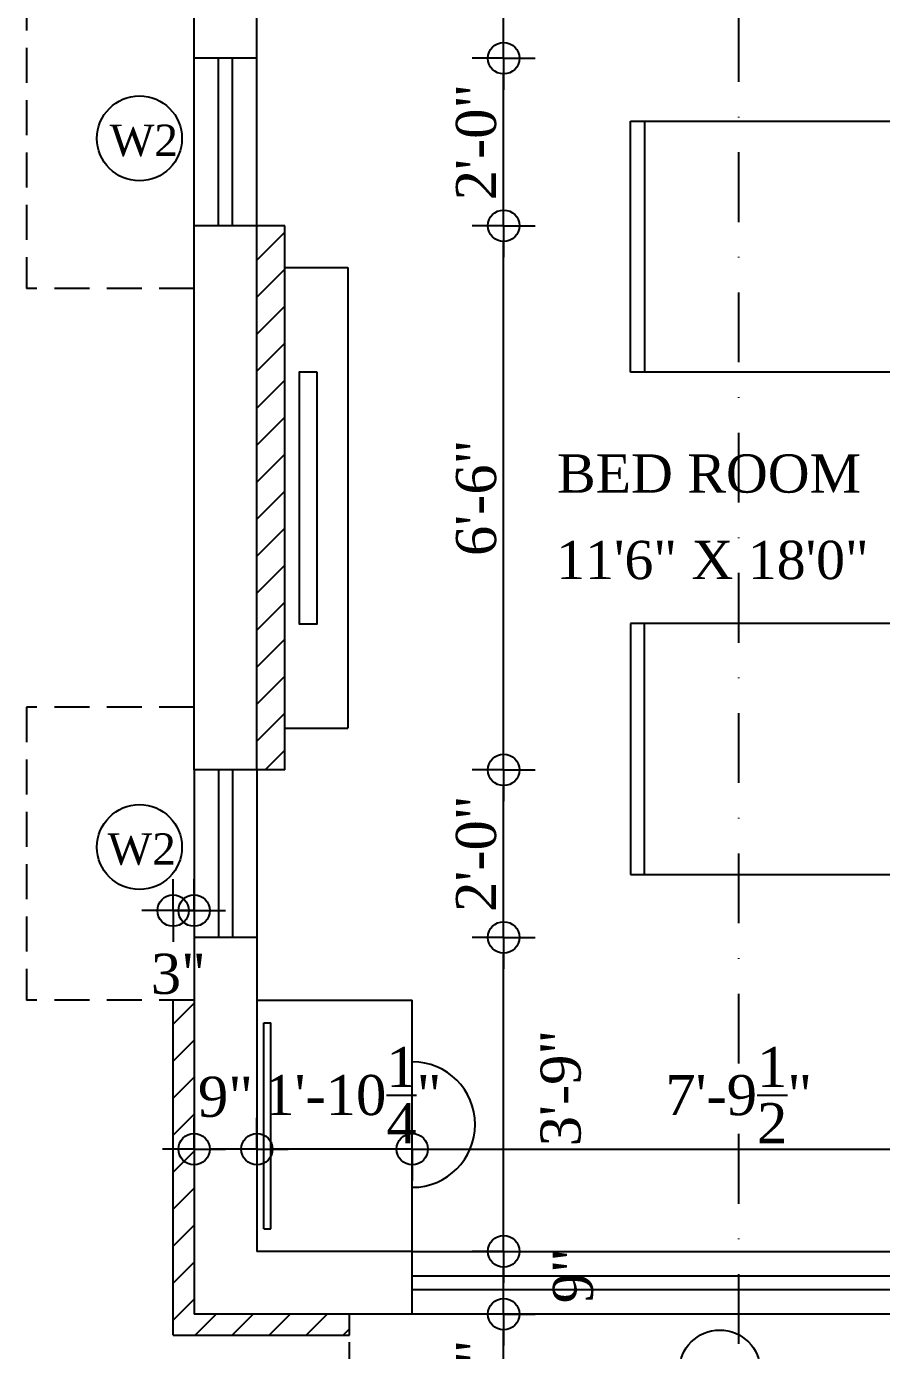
# Model space of a CAD drawing. Extents: x -4781 to 3971, y -2954 to -1072.
# Drawn here: x -2972.2 to -2849.8, y -2081.9 to -1892.1 of the extents above; entities that cross this region are included whole.
import ezdxf

# ---------------------------------------------------------------- set-up
doc = ezdxf.new("R2010")
doc.units = 0
doc.header["$LTSCALE"] = 20
doc.header["$MEASUREMENT"] = 0
doc.header["$PDMODE"] = 34
doc.linetypes.add('DASHDOT', pattern=[1, 0.5, -0.25, 0, -0.25])
doc.linetypes.add('HIDDEN', pattern=[0.375, 0.25, -0.125])
doc.layers.get('0').update_dxf_attribs({"linetype": 'CONTINUOUS'})
doc.layers.get('DEFPOINTS').update_dxf_attribs({"linetype": 'CONTINUOUS'})
for name, color, linetype in [('CABINET', 1, 'CONTINUOUS'), ('DIMLINE', 254, 'CONTINUOUS'), ('FURN', 10, 'CONTINUOUS'), ('glass', 4, 'CONTINUOUS'), ('Roof lilne', 31, 'CONTINUOUS'), ('sec', 13, 'DASHDOT'), ('text', 2, 'CONTINUOUS'), ('wall', 13, 'CONTINUOUS'), ('WINDOW', 4, 'CONTINUOUS'), ('window sill', 5, 'CONTINUOUS'), ('windowtext', 2, 'CONTINUOUS'), ('winsill', 5, 'CONTINUOUS')]:
    doc.layers.add(name, color=color, linetype=linetype)
doc.styles.add('DIMTEXT', font='times_1.ttf')
doc.styles.add('style5', font='times_1.ttf')
doc.dimstyles.new('ARCH_48_0', dxfattribs={"dimtxt": 5.75, "dimasz": 2.25, "dimexe": 0.25, "dimexo": 0, "dimgap": 1, "dimtad": 1, "dimzin": 3, "dimdsep": 46, "dimlunit": 4, "dimtxsty": 'DIMTEXT', "dimblk": 'BLK', "dimcen": 0, "dimdle": 0.09375, "dimse1": 1, "dimse2": 1, "dimclrd": 254, "dimclrt": 3, "dimadec": 1, "dimazin": 0, "dimtfac": 1, "dimtix": 1, "dimtmove": 2, "dimatfit": 3, "dimldrblk": 'NONE', "dimfxl": 0.25, "dimtvp": 1.4625, "dimtolj": 1, "dimtzin": 15, "dimarcsym": 0})

# ---------------------------------------------------------------- blocks, each defined once
blk = doc.blocks.new('RECTANG')
for p, q in [((1, 1), (0, 1)), ((0, 1), (0, 0)), ((1, 0), (1, 1)), ((0, 0), (1, 0))]:
    blk.add_line(p, q)
blk = doc.blocks.new('BEDHOSP')
at = {"color": 0}
for p, q in [((-78, -18), (-78, 18)), ((-19, 18), (-19, 1)), ((-2, 18), (-2, -18)), ((-8, 11.5), (-19, 11.5)), ((-8, -11.5), (-8, 11.5)), ((-19, 1), (-38, -18)), ((-38, -18), (-38, 1)), ((-38, 1), (-19, 1)), ((-23, -3), (-23, -11.5)), ((-23, -11.5), (-8, -11.5))]:
    blk.add_line(p, q, dxfattribs=at)
at = {"color": 0, "xscale": 80, "yscale": 36, "zscale": 80}
blk.add_blockref('RECTANG', (-80, -18), dxfattribs=at)
blk = doc.blocks.new('BLK')
for q in [(0, 2), (-2, 0), (2, 0), (0, -2)]:
    blk.add_line((0, 0), q)
blk.add_circle((0, 0), 1)
blk = doc.blocks.new('*D369')
at = {"layer": 'DEFPOINTS', "color": 0, "lineweight": -2, "transparency": 16777216}
for p in [(-2939.21, -1998.65), (-2903.87, -1998.65), (-2939.21, -2022.65)]:
    blk.add_point(p, dxfattribs=at)
at = {"layer": 'DIMLINE', "color": 254, "lineweight": -2, "transparency": 16777216}
blk.add_line((-2903.87, -2020.4), (-2903.87, -2000.9), dxfattribs=at)
at = {"layer": 'DIMLINE', "color": 254, "lineweight": -2, "transparency": 16777216, "xscale": 2.25, "yscale": 2.25, "zscale": 2.25}
for p, rotation in [((-2903.87, -1998.65), 90), ((-2903.87, -2022.65), 270)]:
    blk.add_blockref('BLK', p, dxfattribs=dict(at, rotation=rotation))
at = {"layer": 'DIMLINE', "color": 3, "lineweight": -2, "transparency": 16777216, "insert": (-2907.79, -2010.65), "char_height": 5.75, "attachment_point": 5, "rotation": 90, "style": 'DIMTEXT'}
blk.add_mtext('\\A1;2\'-0"', dxfattribs=at)
blk = doc.blocks.new('_None')
blk = doc.blocks.new('*D370')
at = {"layer": 'DEFPOINTS', "color": 0, "lineweight": -2, "transparency": 16777216}
for p in [(-2939.21, -1920.65), (-2903.87, -1920.65), (-2939.21, -1998.65)]:
    blk.add_point(p, dxfattribs=at)
at = {"layer": 'DIMLINE', "color": 254, "lineweight": -2, "transparency": 16777216}
blk.add_line((-2903.87, -1996.4), (-2903.87, -1922.9), dxfattribs=at)
at = {"layer": 'DIMLINE', "color": 254, "lineweight": -2, "transparency": 16777216, "xscale": 2.25, "yscale": 2.25, "zscale": 2.25}
for p, rotation in [((-2903.87, -1920.65), 90), ((-2903.87, -1998.65), 270)]:
    blk.add_blockref('BLK', p, dxfattribs=dict(at, rotation=rotation))
at = {"layer": 'DIMLINE', "color": 3, "lineweight": -2, "transparency": 16777216, "insert": (-2907.79, -1959.65), "char_height": 5.75, "attachment_point": 5, "rotation": 90, "style": 'DIMTEXT'}
blk.add_mtext('\\A1;6\'-6"', dxfattribs=at)
blk = doc.blocks.new('*D371')
at = {"layer": 'DEFPOINTS', "color": 0, "lineweight": -2, "transparency": 16777216}
for p in [(-2943.71, -1896.65), (-2903.87, -1896.65), (-2939.21, -1920.65)]:
    blk.add_point(p, dxfattribs=at)
at = {"layer": 'DIMLINE', "color": 254, "lineweight": -2, "transparency": 16777216}
blk.add_line((-2903.87, -1918.4), (-2903.87, -1898.9), dxfattribs=at)
at = {"layer": 'DIMLINE', "color": 254, "lineweight": -2, "transparency": 16777216, "xscale": 2.25, "yscale": 2.25, "zscale": 2.25}
for p, rotation in [((-2903.87, -1896.65), 90), ((-2903.87, -1920.65), 270)]:
    blk.add_blockref('BLK', p, dxfattribs=dict(at, rotation=rotation))
at = {"layer": 'DIMLINE', "color": 3, "lineweight": -2, "transparency": 16777216, "insert": (-2907.79, -1908.65), "char_height": 5.75, "attachment_point": 5, "rotation": 90, "style": 'DIMTEXT'}
blk.add_mtext('\\A1;2\'-0"', dxfattribs=at)
blk = doc.blocks.new('*D378')
at = {"layer": 'DEFPOINTS', "color": 0, "lineweight": -2, "transparency": 16777216}
for p in [(-2939.21, -2047.4), (-2939.21, -2053), (-2916.96, -2067.65)]:
    blk.add_point(p, dxfattribs=at)
at = {"layer": 'DIMLINE', "color": 254, "lineweight": -2, "transparency": 16777216}
blk.add_line((-2919.21, -2053), (-2936.96, -2053), dxfattribs=at)
at = {"layer": 'DIMLINE', "color": 254, "lineweight": -2, "transparency": 16777216, "xscale": 2.25, "yscale": 2.25, "zscale": 2.25, "rotation": 180}
blk.add_blockref('BLK', (-2939.21, -2053), dxfattribs=at)
at = {"layer": 'DIMLINE', "color": 254, "lineweight": -2, "transparency": 16777216, "xscale": 2.25, "yscale": 2.25, "zscale": 2.25}
blk.add_blockref('BLK', (-2916.96, -2053), dxfattribs=at)
at = {"layer": 'DIMLINE', "color": 3, "lineweight": -2, "transparency": 16777216, "insert": (-2925.47, -2045.25), "char_height": 5.75, "attachment_point": 5, "style": 'DIMTEXT'}
blk.add_mtext('\\A1;1\'-10{\\H1.000000x;\\S1/4;}"', dxfattribs=at)
blk = doc.blocks.new('*D379')
at = {"layer": 'DEFPOINTS', "color": 0, "lineweight": -2, "transparency": 16777216}
for p in [(-2823.46, -2053), (-2916.96, -2067.65), (-2823.46, -2067.65)]:
    blk.add_point(p, dxfattribs=at)
at = {"layer": 'DIMLINE', "color": 254, "lineweight": -2, "transparency": 16777216}
blk.add_line((-2914.71, -2053), (-2825.71, -2053), dxfattribs=at)
at = {"layer": 'DIMLINE', "color": 254, "lineweight": -2, "transparency": 16777216, "xscale": 2.25, "yscale": 2.25, "zscale": 2.25, "rotation": 180}
blk.add_blockref('BLK', (-2916.96, -2053), dxfattribs=at)
at = {"layer": 'DIMLINE', "color": 254, "lineweight": -2, "transparency": 16777216, "xscale": 2.25, "yscale": 2.25, "zscale": 2.25}
blk.add_blockref('BLK', (-2823.46, -2053), dxfattribs=at)
at = {"layer": 'DIMLINE', "color": 3, "lineweight": -2, "transparency": 16777216, "insert": (-2870.21, -2045.25), "char_height": 5.75, "attachment_point": 5, "style": 'DIMTEXT'}
blk.add_mtext('\\A1;7\'-9{\\H1.000000x;\\S1/2;}"', dxfattribs=at)
blk = doc.blocks.new('*D454')
at = {"layer": 'DEFPOINTS', "color": 0, "lineweight": -2, "transparency": 16777216}
for p in [(-2903.87, -2076.65), (-2897.04, -2076.65), (-2897.04, -2100.65)]:
    blk.add_point(p, dxfattribs=at)
at = {"layer": 'DIMLINE', "color": 254, "lineweight": -2, "transparency": 16777216}
blk.add_line((-2903.87, -2098.4), (-2903.87, -2078.9), dxfattribs=at)
at = {"layer": 'DIMLINE', "color": 254, "lineweight": -2, "transparency": 16777216, "xscale": 2.25, "yscale": 2.25, "zscale": 2.25}
for p, rotation in [((-2903.87, -2076.65), 90), ((-2903.87, -2100.65), 270)]:
    blk.add_blockref('BLK', p, dxfattribs=dict(at, rotation=rotation))
at = {"layer": 'DIMLINE', "color": 3, "lineweight": -2, "transparency": 16777216, "insert": (-2907.79, -2088.65), "char_height": 5.75, "attachment_point": 5, "rotation": 90, "style": 'DIMTEXT'}
blk.add_mtext('\\A1;2\'-0"', dxfattribs=at)
blk = doc.blocks.new('*D455')
at = {"layer": 'DEFPOINTS', "color": 0, "lineweight": -2, "transparency": 16777216}
for p in [(-2903.87, -2067.65), (-2890.85, -2067.65), (-2886.87, -2076.65)]:
    blk.add_point(p, dxfattribs=at)
at = {"layer": 'DIMLINE', "color": 254, "lineweight": -2, "transparency": 16777216}
blk.add_line((-2903.87, -2074.4), (-2903.87, -2069.9), dxfattribs=at)
at = {"layer": 'DIMLINE', "color": 254, "lineweight": -2, "transparency": 16777216, "xscale": 2.25, "yscale": 2.25, "zscale": 2.25}
for p, rotation in [((-2903.87, -2067.65), 90), ((-2903.87, -2076.65), 270)]:
    blk.add_blockref('BLK', p, dxfattribs=dict(at, rotation=rotation))
at = {"layer": 'DIMLINE', "color": 3, "lineweight": -2, "transparency": 16777216, "insert": (-2893.92, -2071.15), "char_height": 5.75, "attachment_point": 5, "rotation": 90, "style": 'DIMTEXT'}
blk.add_mtext('\\A1;9"', dxfattribs=at)
blk = doc.blocks.new('*D475')
at = {"layer": 'DEFPOINTS', "color": 0, "lineweight": -2, "transparency": 16777216}
for p in [(-2948.21, -2053), (-2948.21, -2062.92), (-2939.21, -2064.42)]:
    blk.add_point(p, dxfattribs=at)
at = {"layer": 'DIMLINE', "color": 254, "lineweight": -2, "transparency": 16777216}
blk.add_line((-2941.46, -2053), (-2945.96, -2053), dxfattribs=at)
at = {"layer": 'DIMLINE', "color": 254, "lineweight": -2, "transparency": 16777216, "xscale": 2.25, "yscale": 2.25, "zscale": 2.25, "rotation": 180}
blk.add_blockref('BLK', (-2948.21, -2053), dxfattribs=at)
at = {"layer": 'DIMLINE', "color": 254, "lineweight": -2, "transparency": 16777216, "xscale": 2.25, "yscale": 2.25, "zscale": 2.25}
blk.add_blockref('BLK', (-2939.21, -2053), dxfattribs=at)
at = {"layer": 'DIMLINE', "color": 3, "lineweight": -2, "transparency": 16777216, "insert": (-2943.71, -2045.53), "char_height": 5.75, "attachment_point": 5, "style": 'DIMTEXT'}
blk.add_mtext('\\A1;9"', dxfattribs=at)
blk = doc.blocks.new('*D476')
at = {"layer": 'DEFPOINTS', "color": 0, "lineweight": -2, "transparency": 16777216}
for p in [(-2951.21, -2018.81), (-2951.21, -2031.65), (-2948.21, -2031.65)]:
    blk.add_point(p, dxfattribs=at)
at = {"layer": 'DIMLINE', "color": 254, "lineweight": -2, "transparency": 16777216}
for p, q in [((-2953.46, -2018.81), (-2955.71, -2018.81)), ((-2948.21, -2018.81), (-2951.21, -2018.81)), ((-2945.96, -2018.81), (-2943.71, -2018.81))]:
    blk.add_line(p, q, dxfattribs=at)
at = {"layer": 'DIMLINE', "color": 254, "lineweight": -2, "transparency": 16777216, "xscale": 2.25, "yscale": 2.25, "zscale": 2.25}
blk.add_blockref('BLK', (-2951.21, -2018.81), dxfattribs=at)
at = {"layer": 'DIMLINE', "color": 254, "lineweight": -2, "transparency": 16777216, "xscale": 2.25, "yscale": 2.25, "zscale": 2.25, "rotation": 180}
blk.add_blockref('BLK', (-2948.21, -2018.81), dxfattribs=at)
at = {"layer": 'DIMLINE', "color": 3, "lineweight": -2, "transparency": 16777216, "insert": (-2950.46, -2027.91), "char_height": 5.75, "attachment_point": 5, "style": 'DIMTEXT'}
blk.add_mtext('\\A1;3"', dxfattribs=at)
blk = doc.blocks.new('*D480')
at = {"layer": 'DEFPOINTS', "color": 0, "lineweight": -2, "transparency": 16777216}
for p in [(-2939.21, -2022.65), (-2903.87, -2022.65), (-2939.21, -2067.65)]:
    blk.add_point(p, dxfattribs=at)
at = {"layer": 'DIMLINE', "color": 254, "lineweight": -2, "transparency": 16777216}
blk.add_line((-2903.87, -2065.4), (-2903.87, -2024.9), dxfattribs=at)
at = {"layer": 'DIMLINE', "color": 254, "lineweight": -2, "transparency": 16777216, "xscale": 2.25, "yscale": 2.25, "zscale": 2.25}
for p, rotation in [((-2903.87, -2022.65), 90), ((-2903.87, -2067.65), 270)]:
    blk.add_blockref('BLK', p, dxfattribs=dict(at, rotation=rotation))
at = {"layer": 'DIMLINE', "color": 3, "lineweight": -2, "transparency": 16777216, "insert": (-2895.68, -2044.25), "char_height": 5.75, "attachment_point": 5, "rotation": 90, "style": 'DIMTEXT'}
blk.add_mtext('\\A1;3\'-9"', dxfattribs=at)
blk = doc.blocks.new('*D481')
at = {"layer": 'DEFPOINTS', "color": 0, "lineweight": -2, "transparency": 16777216}
for p in [(-2939.21, -1851.65), (-2903.87, -1851.65), (-2940.85, -1896.65)]:
    blk.add_point(p, dxfattribs=at)
at = {"layer": 'DIMLINE', "color": 254, "lineweight": -2, "transparency": 16777216}
blk.add_line((-2903.87, -1894.4), (-2903.87, -1853.9), dxfattribs=at)
at = {"layer": 'DIMLINE', "color": 254, "lineweight": -2, "transparency": 16777216, "xscale": 2.25, "yscale": 2.25, "zscale": 2.25}
for p, rotation in [((-2903.87, -1851.65), 90), ((-2903.87, -1896.65), 270)]:
    blk.add_blockref('BLK', p, dxfattribs=dict(at, rotation=rotation))
at = {"layer": 'DIMLINE', "color": 3, "lineweight": -2, "transparency": 16777216, "insert": (-2898.34, -1881.24), "char_height": 5.75, "attachment_point": 5, "rotation": 90, "style": 'DIMTEXT'}
blk.add_mtext('\\A1;3\'-9"', dxfattribs=at)

msp = doc.modelspace()

# ---------------------------------------------------------------- hatches: boundary and pattern name
at = {"lineweight": -2}
h = msp.add_hatch(dxfattribs=at)
h.set_pattern_fill('ANSI31', color=8, scale=30, style=0)
h.set_pattern_definition([(45, (-642.536, -891.0834), (-2.6516504, 2.6516504), [])])
h.paths.add_polyline_path([(-2935.207, -1944.644), (-2935.207, -1950.312), (-2935.207, -1947.029), (-2935.207, -1941.147), (-2935.207, -1953.808), (-2935.207, -1945.527)], flags=17)
h.paths.add_polyline_path([(-2935.207, -1998.654), (-2935.207, -1965.654), (-2935.207, -1920.654), (-2939.207, -1920.654), (-2939.207, -1970.154), (-2939.207, -1998.654)])
h = msp.add_hatch(dxfattribs=at)
h.set_pattern_fill('ANSI31', color=8, scale=30, style=0)
h.set_pattern_definition([(45, (-656.036, -1002.0834), (-2.6516504, 2.6516504), [])])
h.paths.add_polyline_path([(-2935.404, -2051.773), (-2935.259, -2051.625), (-2935.693, -2052.147), (-2935.259, -2052.147)], flags=17)
h.paths.add_polyline_path([(-2951.207, -2031.654), (-2951.207, -2079.654), (-2925.957, -2079.654), (-2925.957, -2076.654), (-2948.207, -2076.654), (-2948.207, -2031.654)])

# ---------------------------------------------------------------- linework, layer by layer
at = {"layer": 'CABINET'}
for p, q in [((-2935.207, -1926.654), (-2926.207, -1926.654)), ((-2926.207, -1926.654), (-2926.207, -1992.654)), ((-2935.207, -1992.654), (-2926.207, -1992.654)), ((-2939.207, -2031.654), (-2916.957, -2031.654)), ((-2916.957, -2067.654), (-2916.957, -2031.654))]:
    msp.add_line(p, q, dxfattribs=at)
msp.add_lwpolyline([(-2930.565, -1941.616), (-2933.142, -1941.616), (-2933.142, -1977.692), (-2930.565, -1977.692)], close=True, dxfattribs=at)
at = {"layer": 'FURN'}
msp.add_arc((-2916.957, -2049.475), 9, 270, 90, dxfattribs=at)
at = {"layer": 'glass'}
for p, q in [((-2938.207, -2064.416), (-2938.207, -2034.892)), ((-2938.207, -2034.892), (-2937.207, -2034.892)), ((-2937.207, -2064.416), (-2937.207, -2034.892)), ((-2938.207, -2064.416), (-2937.207, -2064.416))]:
    msp.add_line(p, q, dxfattribs=at)
at = {"layer": 'Roof lilne', "linetype": 'HIDDEN'}
for p, q in [((-2972.207, -1887.654), (-2972.207, -1929.654)), ((-2948.207, -1929.654), (-2972.207, -1929.654)), ((-2972.207, -1989.654), (-2972.207, -2031.654)), ((-2948.207, -1989.654), (-2972.207, -1989.654)), ((-2948.207, -2031.654), (-2972.207, -2031.654)), ((-2925.957, -2100.654), (-2925.957, -2079.654))]:
    msp.add_line(p, q, dxfattribs=at)
at = {"layer": 'sec', "lineweight": -2}
msp.add_line((-2870.207, -2141.221), (-2870.207, -1684.307), dxfattribs=at)
at = {"layer": 'wall'}
for p, q in [((-2948.207, -1896.654), (-2948.207, -1842.654)), ((-2939.207, -1896.654), (-2939.207, -1851.654)), ((-2939.207, -1896.654), (-2948.207, -1896.654)), ((-2948.207, -1998.654), (-2948.207, -1920.654)), ((-2939.207, -1920.654), (-2948.207, -1920.654)), ((-2939.207, -1998.654), (-2939.207, -1920.654)), ((-2935.207, -1920.654), (-2939.207, -1920.654)), ((-2935.207, -1998.654), (-2935.207, -1920.654)), ((-2939.207, -1998.654), (-2948.207, -1998.654)), ((-2935.207, -1998.654), (-2939.207, -1998.654)), ((-2939.207, -2022.654), (-2948.207, -2022.654)), ((-2951.207, -2079.654), (-2951.207, -2031.654)), ((-2948.207, -2031.654), (-2951.207, -2031.654)), ((-2916.957, -2076.654), (-2916.957, -2067.654)), ((-2925.957, -2079.654), (-2925.957, -2076.654)), ((-2951.207, -2079.654), (-2925.957, -2079.654))]:
    msp.add_line(p, q, dxfattribs=at)
at = {"layer": 'wall', "lineweight": -2}
for p, q in [((-2948.207, -2022.654), (-2948.207, -2076.654)), ((-2939.207, -2022.654), (-2939.207, -2067.654)), ((-2916.957, -2067.654), (-2939.207, -2067.654)), ((-2916.957, -2076.654), (-2948.207, -2076.654))]:
    msp.add_line(p, q, dxfattribs=at)
at = {"layer": 'WINDOW', "color": 4}
for p, q in [((-2944.707, -1920.654), (-2944.707, -1896.654)), ((-2942.707, -1920.654), (-2942.707, -1896.654)), ((-2944.707, -1998.654), (-2944.707, -2022.654)), ((-2942.707, -1998.654), (-2942.707, -2022.654))]:
    msp.add_line(p, q, dxfattribs=at)
at = {"layer": 'WINDOW'}
for p, q in [((-2916.957, -2071.154), (-2823.457, -2071.154)), ((-2823.457, -2073.154), (-2916.957, -2073.154))]:
    msp.add_line(p, q, dxfattribs=at)
at = {"layer": 'window sill'}
for p, q in [((-2916.957, -2067.654), (-2823.457, -2067.654)), ((-2823.457, -2076.654), (-2916.957, -2076.654))]:
    msp.add_line(p, q, dxfattribs=at)
at = {"layer": 'windowtext', "color": 7}
for centre, radius in [((-2956.028, -1908.129), 6.084), ((-2956.028, -2009.707), 6.084), ((-2872.913, -2084.734), 5.796)]:
    msp.add_circle(centre, radius, dxfattribs=at)
at = {"layer": 'winsill'}
for p, q in [((-2948.207, -1920.654), (-2948.207, -1896.654)), ((-2939.207, -1920.654), (-2939.207, -1896.654)), ((-2948.207, -1998.654), (-2948.207, -2022.654)), ((-2939.207, -1998.654), (-2939.207, -2022.654))]:
    msp.add_line(p, q, dxfattribs=at)

# ---------------------------------------------------------------- block references
at = {"layer": 'FURN', "xscale": -1, "rotation": 180}
msp.add_blockref('BEDHOSP', (-2805.707, -1923.654), dxfattribs=at)
at = {"layer": 'FURN'}
msp.add_blockref('BEDHOSP', (-2805.707, -1995.654), dxfattribs=at)

# ---------------------------------------------------------------- texts
at = {"layer": 'text', "style": 'style5'}
for s, height, p in [('BED ROOM', 5.4893, (-2896.218, -1958.905)), ('11\'6" X 18\'0"', 5.48935, (-2896.358, -1971.303))]:
    msp.add_text(s, height=height, dxfattribs=at).set_placement(p)
at = {"layer": 'windowtext', "style": 'style5'}
for p in [(-2960.302, -1910.649), (-2960.613, -2012.228)]:
    msp.add_text('W2', height=4.4913, dxfattribs=at).set_placement(p)

# ---------------------------------------------------------------- dimensions: what is measured, and where the dimension line sits
at = {"layer": 'DIMLINE', "lineweight": -2}
for base, p1, p2, picture, middle in [((-2903.867, -1851.654), (-2940.848, -1896.654), (-2939.207, -1851.654), '*D481', (-2898.336, -1881.241)), ((-2903.867, -2022.654), (-2939.207, -2067.654), (-2939.207, -2022.654), '*D480', (-2895.684, -2044.255)), ((-2903.867, -2067.654), (-2886.872, -2076.654), (-2890.846, -2067.654), '*D455', (-2893.92, -2071.154))]:
    dim = msp.add_linear_dim(base=base, p1=p1, p2=p2, angle=90, dimstyle='ARCH_48_0', override={"dimfxl": 0.18}, dxfattribs=at)
    dim.commit()
    dim.dimension.update_dxf_attribs({"geometry": picture, "text_midpoint": middle, "dimtype": 160})
for base, p1, p2, picture, middle in [((-2903.867, -1896.654), (-2939.207, -1920.654), (-2943.707, -1896.654), '*D371', (-2907.792, -1908.654)), ((-2903.867, -1920.654), (-2939.207, -1998.654), (-2939.207, -1920.654), '*D370', (-2907.792, -1959.654)), ((-2903.867, -1998.654), (-2939.207, -2022.654), (-2939.207, -1998.654), '*D369', (-2907.792, -2010.654)), ((-2903.867, -2076.654), (-2897.039, -2100.654), (-2897.039, -2076.654), '*D454', (-2907.792, -2088.654))]:
    dim = msp.add_linear_dim(base=base, p1=p1, p2=p2, angle=90, dimstyle='ARCH_48_0', override={"dimfxl": 0.18}, dxfattribs=at)
    dim.commit()
    dim.dimension.update_dxf_attribs({"geometry": picture, "text_midpoint": middle})
for base, p1, p2, picture, middle in [((-2951.207, -2018.812), (-2948.207, -2031.654), (-2951.207, -2031.654), '*D476', (-2950.457, -2027.913)), ((-2939.207, -2053), (-2916.957, -2067.654), (-2939.207, -2047.404), '*D378', (-2925.466, -2045.254)), ((-2948.207, -2053), (-2939.207, -2064.416), (-2948.207, -2062.921), '*D475', (-2943.707, -2045.53))]:
    dim = msp.add_linear_dim(base=base, p1=p1, p2=p2, dimstyle='ARCH_48_0', override={"dimfxl": 0.18}, dxfattribs=at)
    dim.commit()
    dim.dimension.update_dxf_attribs({"geometry": picture, "text_midpoint": middle, "dimtype": 160})
dim = msp.add_linear_dim(base=(-2823.457, -2053), p1=(-2916.957, -2067.654), p2=(-2823.457, -2067.654), dimstyle='ARCH_48_0', override={"dimfxl": 0.18}, dxfattribs=at)
dim.commit()
dim.dimension.update_dxf_attribs({"geometry": '*D379', "text_midpoint": (-2870.207, -2045.246)})

doc.saveas('drawing.dxf')
